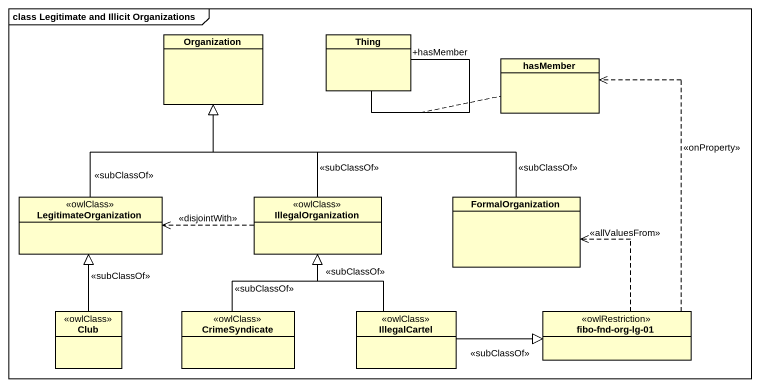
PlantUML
@startuml
mainframe class Legitimate and Illicit Organizations
hide circle
hide empty members
class Organization
class Thing
class hasMember
class LegitimateOrganization <<owlClass>>
class IllegalOrganization <<owlClass>>
class FormalOrganization
class Club <<owlClass>>
class CrimeSyndicate <<owlClass>>
class IllegalCartel <<owlClass>>
class "fibo-fnd-org-lg-01" as fibo_fnd_org_lg_01 <<owlRestriction>>
Thing -- "+hasMember" Thing
(Thing, Thing) .. hasMember
LegitimateOrganization -up-|> Organization : <<subClassOf>>
IllegalOrganization -up-|> Organization : <<subClassOf>>
IllegalOrganization .left.> LegitimateOrganization : <<disjointWith>>
FormalOrganization -left-|> Organization : <<subClassOf>>
Club -up-|> LegitimateOrganization : <<subClassOf>>
CrimeSyndicate -up-|> IllegalOrganization : <<subClassOf>>
IllegalCartel -up-|> IllegalOrganization : <<subClassOf>>
IllegalCartel -right-|> fibo_fnd_org_lg_01 : <<subClassOf>>
fibo_fnd_org_lg_01 .up.> hasMember : <<onProperty>>
fibo_fnd_org_lg_01 .up.> FormalOrganization : <<allValuesFrom>>
@enduml
